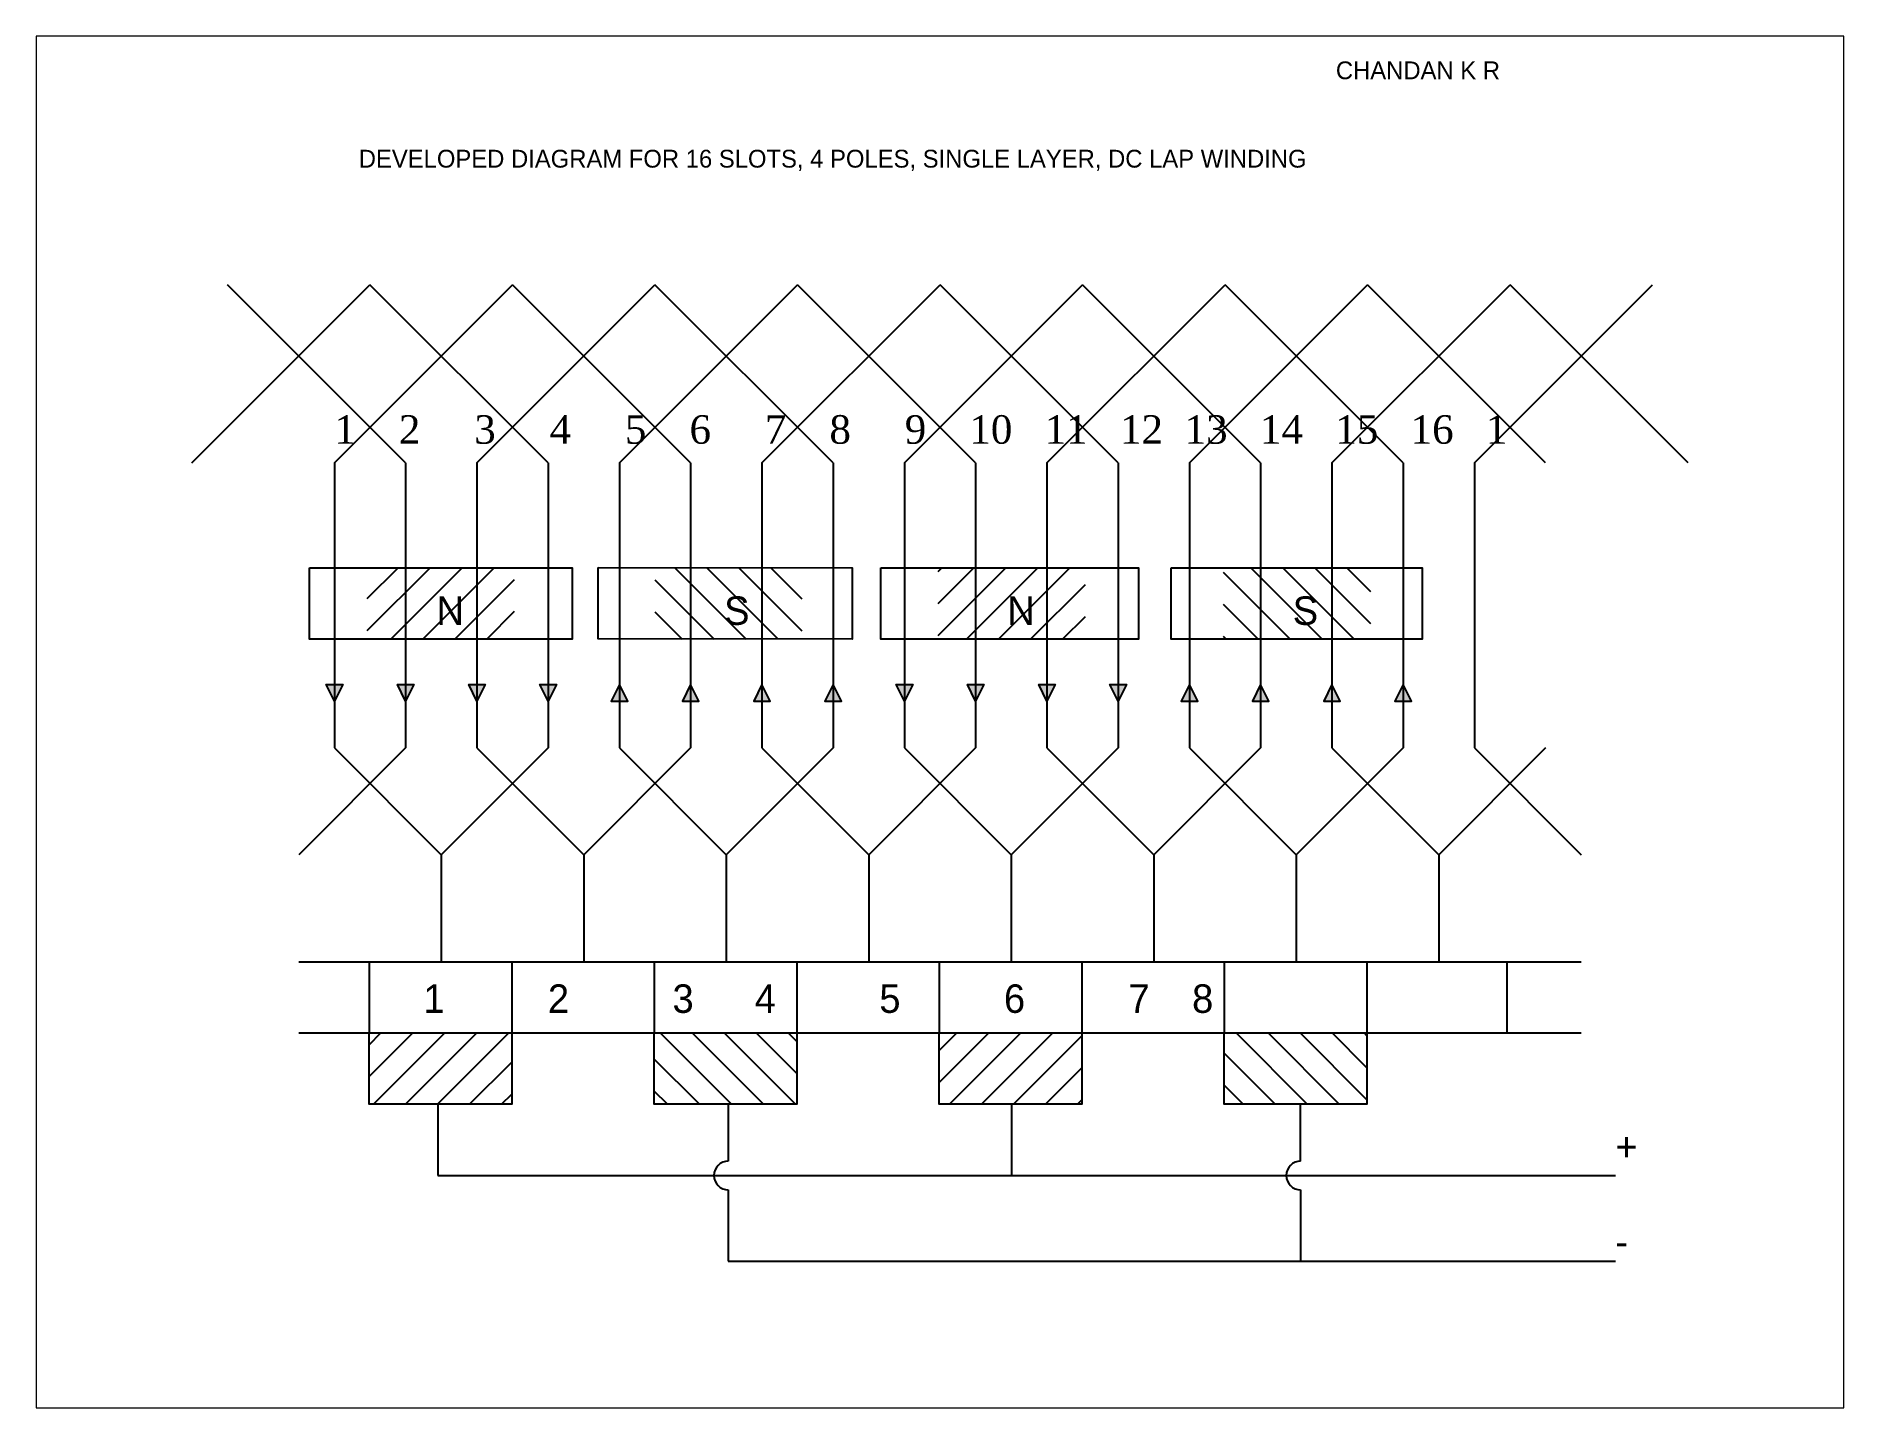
# Paper-space layout 'Layout1' of a CAD drawing. Header units: millimetres. Extents: x 26 to 231, y 20 to 176.
# The model-space entities are those that its viewports show. They can reach past a viewport. Long polylines and large blocks are cut down to what shows.
import ezdxf

# ---------------------------------------------------------------- set-up
doc = ezdxf.new("R2010")
doc.units = ezdxf.units.MM

# ---------------------------------------------------------------- blocks, each defined once
blk = doc.blocks.new('*U1')
blk.add_line((0, 20), (0, -20))
blk = doc.blocks.new('*U2')
at = {"color": 0, "linetype": 'ByBlock', "lineweight": -2, "transparency": 16777216}
for p in [(0, 0), (10, 0), (20, 0), (30, 0), (40, 0), (50, 0), (60, 0), (70, 0), (80, 0), (90, 0), (100, 0), (110, 0), (120, 0), (130, 0), (140, 0), (150, 0), (160, 0)]:
    blk.add_blockref('*U1', p, dxfattribs=at)
blk = doc.blocks.new('*U6')
blk.add_lwpolyline([(-0.01, 1.18), (1.16, 1.18), (-0.01, -1.18), (-1.16, 1.18), (-0.01, 1.18)])
blk = doc.blocks.new('*U7')
at = {"color": 0, "linetype": 'ByBlock', "lineweight": -2, "transparency": 16777216}
for p in [(0, 0), (10, 0), (20, 0), (30, 0)]:
    blk.add_blockref('*U6', p, dxfattribs=at)
blk = doc.blocks.new('*U8')
blk.add_lwpolyline([(-0.01, 1.18), (1.16, 1.18), (-0.01, -1.18), (-1.16, 1.18), (-0.01, 1.18)])
blk = doc.blocks.new('*U9')
at = {"color": 0, "linetype": 'ByBlock', "lineweight": -2, "transparency": 16777216}
for p in [(0, 0), (10, 0), (20, 0), (30, 0)]:
    blk.add_blockref('*U8', p, dxfattribs=at)
blk = doc.blocks.new('*U10')
blk.add_lwpolyline([(-0.01, 1.18), (1.16, 1.18), (-0.01, -1.18), (-1.16, 1.18), (-0.01, 1.18)])
blk = doc.blocks.new('*U11')
at = {"color": 0, "linetype": 'ByBlock', "lineweight": -2, "transparency": 16777216}
for p in [(0, 0), (10, 0), (20, 0), (30, 0)]:
    blk.add_blockref('*U10', p, dxfattribs=at)

msp = doc.modelspace()

# ---------------------------------------------------------------- hatches: boundary and pattern name
h = msp.add_hatch()
h.set_pattern_fill('ANSI31', color=256, style=0)
h.set_pattern_definition([(45, (0, 23.8686), (-2.245064, 2.245064), [])])
h.paths.add_polyline_path([(40, 139.14), (34.63, 139.14), (34.63, 129.14), (40, 129.14)])
h.paths.add_polyline_path([(50, 139.14), (40, 139.14), (40, 129.14), (50, 129.14)])
h.paths.add_polyline_path([(55.29, 139.14), (50, 139.14), (50, 129.14), (55.29, 129.14)])
h.paths.add_polyline_path([(54.89, 73.87), (34.89, 73.87), (34.89, 63.87), (54.89, 63.87)])
h.paths.add_polyline_path([(120, 139.14), (114.74, 139.14), (114.74, 129.14), (120, 129.14)])
h.paths.add_polyline_path([(130, 139.14), (120, 139.14), (120, 129.14), (130, 129.14)])
h.paths.add_polyline_path([(135.4, 139.14), (130, 139.14), (130, 129.14), (135.4, 129.14)])
h.paths.add_polyline_path([(134.89, 73.87), (114.89, 73.87), (114.89, 63.87), (134.89, 63.87)])
h.paths.add_polyline_path([(43.33, 130.14), (48, 130.14), (48, 136.14), (43.33, 136.14)], flags=24)
h.paths.add_polyline_path([(123.44, 130.14), (128.11, 130.14), (128.11, 136.14), (123.44, 136.14)], flags=24)
h = msp.add_hatch()
h.set_pattern_fill('ANSI31', color=256, angle=90, style=0)
h.set_pattern_definition([(135, (0, 23.8686), (-2.245064, -2.245064), [])])
h.paths.add_polyline_path([(80, 139.14), (75, 139.14), (75, 129.14), (80, 129.14)])
h.paths.add_polyline_path([(90, 139.14), (80, 139.14), (80, 129.14), (90, 129.14)])
h.paths.add_polyline_path([(95.65, 139.14), (90, 139.14), (90, 129.14), (95.65, 129.14)])
h.paths.add_polyline_path([(94.89, 73.87), (74.89, 73.87), (74.89, 63.87), (94.89, 63.87)])
h.paths.add_polyline_path([(160, 139.14), (154.8, 139.14), (154.8, 129.14), (160, 129.14)])
h.paths.add_polyline_path([(170, 139.14), (160, 139.14), (160, 129.14), (170, 129.14)])
h.paths.add_polyline_path([(175.45, 139.14), (170, 139.14), (170, 129.14), (175.45, 129.14)])
h.paths.add_polyline_path([(174.89, 73.87), (154.89, 73.87), (154.89, 63.87), (174.89, 63.87)])
h.paths.add_polyline_path([(83.7, 130.14), (88.37, 130.14), (88.37, 136.14), (83.7, 136.14)], flags=24)
h.paths.add_polyline_path([(163.5, 130.14), (168.17, 130.14), (168.17, 136.14), (163.5, 136.14)], flags=24)
h = msp.add_hatch(color=256)
h.set_gradient(color1=(0, 0, 255), color2=(0, 0, 255), tint=1)
h.paths.add_polyline_path([(30, 122.79), (28.86, 122.79), (30, 120.43)])
h.paths.add_polyline_path([(31.17, 122.79), (30, 122.79), (30, 120.43)])
h.paths.add_polyline_path([(40, 122.79), (38.86, 122.79), (40, 120.43)])
h.paths.add_polyline_path([(41.17, 122.79), (40, 122.79), (40, 120.43)])
h.paths.add_polyline_path([(50, 122.79), (48.86, 122.79), (50, 120.43)])
h.paths.add_polyline_path([(51.17, 122.79), (50, 122.79), (50, 120.43)])
h.paths.add_polyline_path([(60, 122.79), (58.86, 122.79), (60, 120.43)])
h.paths.add_polyline_path([(61.17, 122.79), (60, 122.79), (60, 120.43)])
h.paths.add_polyline_path([(70, 122.79), (68.86, 120.43), (70, 120.43)])
h.paths.add_polyline_path([(70, 122.79), (70, 120.43), (71.17, 120.43)])
h.paths.add_polyline_path([(80, 122.79), (78.86, 120.43), (80, 120.43)])
h.paths.add_polyline_path([(80, 122.79), (80, 120.43), (81.17, 120.43)])
h.paths.add_polyline_path([(90, 122.79), (88.86, 120.43), (90, 120.43)])
h.paths.add_polyline_path([(90, 122.79), (90, 120.43), (91.17, 120.43)])
h.paths.add_polyline_path([(100, 122.79), (98.86, 120.43), (100, 120.43)])
h.paths.add_polyline_path([(100, 122.79), (100, 120.43), (101.17, 120.43)])
h.paths.add_polyline_path([(110, 122.79), (108.86, 122.79), (110, 120.43)])
h.paths.add_polyline_path([(111.17, 122.79), (110, 122.79), (110, 120.43)])
h.paths.add_polyline_path([(120, 122.79), (118.86, 122.79), (120, 120.43)])
h.paths.add_polyline_path([(121.17, 122.79), (120, 122.79), (120, 120.43)])
h.paths.add_polyline_path([(130, 122.79), (128.86, 122.79), (130, 120.43)])
h.paths.add_polyline_path([(131.17, 122.79), (130, 122.79), (130, 120.43)])
h.paths.add_polyline_path([(140, 122.79), (138.86, 122.79), (140, 120.43)])
h.paths.add_polyline_path([(141.17, 122.79), (140, 122.79), (140, 120.43)])
h.paths.add_polyline_path([(150, 122.79), (148.86, 120.43), (150, 120.43)])
h.paths.add_polyline_path([(150, 122.79), (150, 120.43), (151.17, 120.43)])
h.paths.add_polyline_path([(160, 122.79), (158.86, 120.43), (160, 120.43)])
h.paths.add_polyline_path([(160, 122.79), (160, 120.43), (161.17, 120.43)])
h.paths.add_polyline_path([(170, 122.79), (168.86, 120.43), (170, 120.43)])
h.paths.add_polyline_path([(170, 122.79), (170, 120.43), (171.17, 120.43)])
h.paths.add_polyline_path([(180, 122.79), (178.86, 120.43), (180, 120.43)])
h.paths.add_polyline_path([(180, 122.79), (180, 120.43), (181.17, 120.43)])

# ---------------------------------------------------------------- linework, layer by layer
for p, q in [((10, 153.87), (35, 178.87)), ((40, 153.87), (15, 178.87)), ((30, 153.87), (55, 178.87)), ((60, 153.87), (35, 178.87)), ((50, 153.87), (75, 178.87)), ((80, 153.87), (55, 178.87)), ((70, 153.87), (95, 178.87)), ((100, 153.87), (75, 178.87)), ((90, 153.87), (115, 178.87)), ((120, 153.87), (95, 178.87)), ((110, 153.87), (135, 178.87)), ((140, 153.87), (115, 178.87)), ((130, 153.87), (155, 178.87)), ((160, 153.87), (135, 178.87)), ((150, 153.87), (175, 178.87)), ((180, 153.87), (155, 178.87)), ((170, 153.87), (195, 178.87)), ((200, 153.87), (175, 178.87)), ((190, 153.87), (215, 178.87)), ((220, 153.87), (195, 178.87)), ((40, 113.87), (25, 98.87)), ((30, 113.87), (45, 98.87)), ((60, 113.87), (45, 98.87)), ((50, 113.87), (65, 98.87)), ((80, 113.87), (65, 98.87)), ((70, 113.87), (85, 98.87)), ((100, 113.87), (85, 98.87)), ((90, 113.87), (105, 98.87)), ((120, 113.87), (105, 98.87)), ((110, 113.87), (125, 98.87)), ((140, 113.87), (125, 98.87)), ((130, 113.87), (145, 98.87)), ((160, 113.87), (145, 98.87)), ((150, 113.87), (165, 98.87)), ((180, 113.87), (165, 98.87)), ((170, 113.87), (185, 98.87)), ((200, 113.87), (185, 98.87)), ((190, 113.87), (205, 98.87)), ((45, 98.87), (45, 83.87)), ((65, 98.87), (65, 83.87)), ((85, 98.87), (85, 83.87)), ((105, 98.87), (105, 83.87)), ((125, 98.87), (125, 83.87)), ((145, 98.87), (145, 83.87)), ((165, 98.87), (165, 83.87)), ((185, 98.87), (185, 83.87)), ((25, 83.87), (205, 83.87)), ((25, 83.87), (34.89, 83.87)), ((34.89, 83.87), (34.89, 73.87)), ((54.89, 83.87), (54.89, 73.87)), ((74.89, 83.87), (74.89, 73.87)), ((94.89, 83.87), (94.89, 73.87)), ((114.89, 83.87), (114.89, 73.87)), ((134.89, 83.87), (134.89, 73.87)), ((154.89, 83.87), (154.89, 73.87)), ((174.89, 83.87), (174.89, 73.87)), ((194.54, 83.87), (194.54, 73.87)), ((25, 73.87), (205, 73.87)), ((44.53, 63.87), (44.53, 53.87)), ((85.29, 63.87), (85.29, 55.88)), ((125.05, 63.87), (125.05, 53.87)), ((165.61, 55.88), (165.61, 63.87)), ((44.53, 53.87), (209.78, 53.87)), ((85.29, 51.86), (85.29, 41.86)), ((165.61, 51.86), (165.61, 41.86)), ((85.29, 41.86), (209.78, 41.86))]:
    msp.add_line(p, q)
for points in [[(26.51, 139.14), (63.38, 139.14), (63.38, 129.14), (26.51, 129.14)], [(67.03, 139.17), (102.69, 139.14), (102.69, 129.14), (67.03, 129.17)], [(106.69, 139.14), (142.87, 139.14), (142.87, 129.14), (106.69, 129.14)], [(147.46, 139.14), (182.69, 139.14), (182.69, 129.14), (147.46, 129.14)], [(34.89, 73.87), (54.89, 73.87), (54.89, 63.87), (34.89, 63.87)], [(74.89, 73.87), (94.89, 73.87), (94.89, 63.87), (74.89, 63.87)], [(114.89, 73.87), (134.89, 73.87), (134.89, 63.87), (114.89, 63.87)], [(154.89, 73.87), (174.89, 73.87), (174.89, 63.87), (154.89, 63.87)]]:
    msp.add_lwpolyline(points, close=True)
for points in [[(30, 122.79), (31.17, 122.79), (30, 120.43), (28.86, 122.79), (30, 122.79)], [(40, 122.79), (41.17, 122.79), (40, 120.43), (38.86, 122.79), (40, 122.79)], [(50, 122.79), (51.17, 122.79), (50, 120.43), (48.86, 122.79), (50, 122.79)], [(60, 122.79), (61.17, 122.79), (60, 120.43), (58.86, 122.79), (60, 122.79)]]:
    msp.add_lwpolyline(points)
for centre in [(85.29, 53.87), (165.61, 53.87)]:
    msp.add_arc(centre, 2.01, 90, 270)

# ---------------------------------------------------------------- block references
for name, p in [('*U2', (30, 133.87)), ('*U7', (110.01, 121.61))]:
    msp.add_blockref(name, p)
at = {"xscale": -1, "rotation": 180}
for name, p in [('*U11', (70.01, 121.61)), ('*U9', (150.01, 121.61))]:
    msp.add_blockref(name, p, dxfattribs=at)

# ---------------------------------------------------------------- texts
at = {"attachment_point": 1}
for s, width, heights, insert, char_height in [('CHANDAN K R', 47.9816, [0], (170.56, 210.21), 2.5), ('DEVELOPED DIAGRAM FOR 16 SLOTS, 4 POLES, SINGLE LAYER, DC LAP WINDING', 207.8616, [0], (33.43, 197.81), 2.5), ('{\\fTimes New Roman|b0|i0|c0|p18;1    2     3     4     5    6     7    8     9    10   11   12  13   14   15   16   1}', 160, [0], (30, 160.56), 4), ('N', 15.2854, [0], (44.33, 135.14), 4), ('S', 15.2854, [0], (84.7, 135.14), 4), ('N', 15.2854, [0], (124.44, 135.14), 4), ('S', 15.2854, [0], (164.5, 135.14), 4), ('^I 1^I  2^I   3^I4^I 5^I  6^I   7    8', 180, [10], (25, 80.69), 4), ('+\\P\\P-', 13.0914, [0], (209.78, 59.93), 4)]:
    msp.add_mtext_dynamic_manual_height_columns(s, width=width, gutter_width=12.5, heights=heights, dxfattribs=dict(at, insert=insert, char_height=char_height))

psp = doc.layouts.get("Layout1")

# ---------------------------------------------------------------- viewports
at = {"layer": '0'}
psp.add_viewport(center=(128.5, 97.5), size=(205.6, 156), view_center_point=(115, 117.51), view_height=192.492, dxfattribs=at)

doc.saveas('drawing.dxf')
